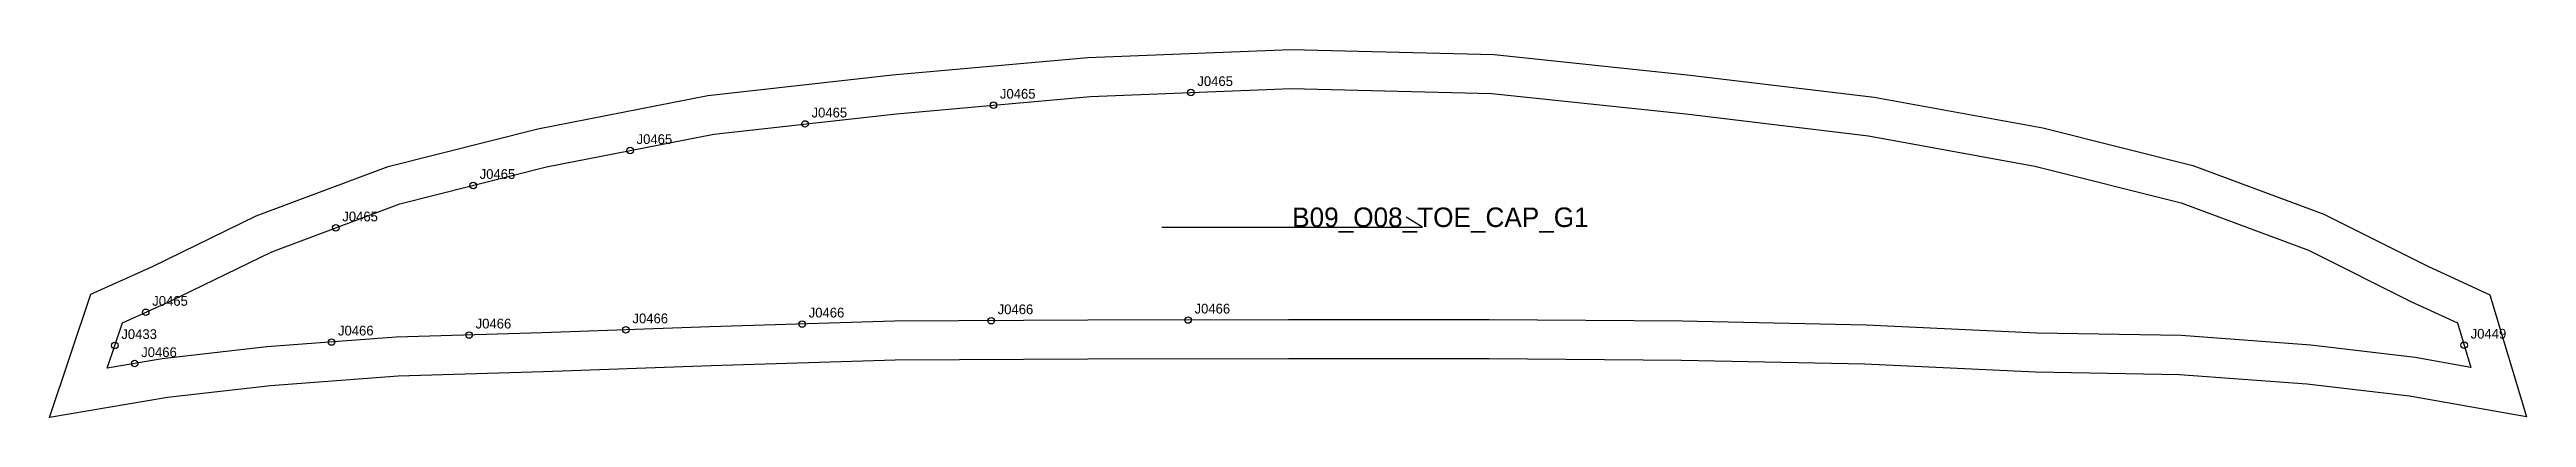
# Model space of a CAD drawing. Header units: millimetres. Extents: x -22 to 738, y -29 to 84.
import ezdxf

# ---------------------------------------------------------------- set-up
doc = ezdxf.new("R2010")
doc.units = ezdxf.units.MM
for name, color, linetype in [('CUT', 1, 'Continuous'), ('GRAIN', 3, 'Continuous'), ('LABEL', 7, 'Continuous'), ('NOTCH', 2, 'Continuous'), ('SEW', 5, 'Continuous')]:
    doc.layers.add(name, color=color, linetype=linetype)

msp = doc.modelspace()

# ---------------------------------------------------------------- linework, layer by layer
at = {"layer": 'CUT'}
msp.add_lwpolyline([(-9.72, 8.77), (9.22, 17.34), (41.09, 32.84), (81.57, 48), (127.51, 59.6), (179.65, 69.85), (236.34, 76.16), (296.32, 81.5), (358.62, 83.98), (421, 82.39), (481.13, 76.12), (537.65, 69.28), (589.42, 59.86), (635.37, 48.36), (675.65, 33.34), (707.52, 17.37), (726.55, 8.65), (737.79, -28.89), (701.86, -22.56), (670.41, -18.81), (631.33, -15.93), (587.1, -15.2), (534.76, -12.73), (478.53, -11.54), (419.41, -11.05), (357.86, -11.1), (296.28, -11.19), (237.2, -11.5), (180.67, -13.22), (129.2, -15.06), (84.66, -16.39), (45.44, -19.31), (13.9, -22.98), (-22.35, -29.09), (-9.72, 8.77)], close=True, dxfattribs=at)
at = {"layer": 'GRAIN'}
for p, q in [((399, 29.43), (394, 32.43)), ((319, 29.43), (399, 29.43))]:
    msp.add_line(p, q, dxfattribs=at)
at = {"layer": 'NOTCH'}
for centre in [(327.9, 70.75), (209.5, 61.1), (267.31, 66.87), (155.81, 52.93), (107.65, 42.21), (65.49, 29.17), (7.16, 3.24), (208.63, -0.36), (266.61, 0.65), (327.04, 0.86), (-2.32, -6.97), (64.17, -5.89), (106.42, -3.74), (154.54, -2.14), (718.66, -6.85), (3.78, -12.52)]:
    msp.add_circle(centre, 1, dxfattribs=at)
at = {"layer": 'SEW'}
msp.add_lwpolyline([(0, 0), (14.31, 6.47), (45.83, 21.8), (85.16, 36.53), (130.14, 47.88), (181.47, 57.98), (237.54, 64.22), (297.09, 69.52), (358.71, 71.97), (420.23, 70.41), (479.79, 64.2), (535.85, 57.41), (586.89, 48.12), (631.81, 36.89), (670.85, 22.32), (702.33, 6.54), (716.61, 0), (720.71, -13.7), (703.61, -10.69), (671.57, -6.86), (631.87, -3.93), (587.48, -3.2), (535.17, -0.74), (478.71, 0.46), (419.45, 0.95), (357.85, 0.9), (296.24, 0.81), (236.99, 0.5), (180.28, -1.22), (128.81, -3.07), (84.04, -4.41), (44.3, -7.36), (12.21, -11.1), (-4.65, -13.94)], close=True, dxfattribs=at)

# ---------------------------------------------------------------- texts
at = {"layer": 'LABEL'}
for s, height, p in [('J0465', 3, (269.31, 68.87)), ('J0465', 3, (329.9, 72.75)), ('J0465', 3, (211.5, 63.1)), ('J0465', 3, (157.81, 54.93)), ('J0465', 3, (109.65, 44.21)), ('J0465', 3, (67.49, 31.17)), ('B09_O08_TOE_CAP_G1', 6, (359, 29.43)), ('J0465', 3, (9.16, 5.24)), ('J0466', 3, (108.42, -1.74)), ('J0466', 3, (156.54, -0.14)), ('J0466', 3, (210.63, 1.64)), ('J0466', 3, (268.61, 2.65)), ('J0466', 3, (329.04, 2.86)), ('J0433', 3, (-0.32, -4.97)), ('J0466', 3, (5.78, -10.52)), ('J0466', 3, (66.17, -3.89)), ('J0449', 3, (720.66, -4.85))]:
    msp.add_text(s, height=height, dxfattribs=at).set_placement(p)

doc.saveas('drawing.dxf')
